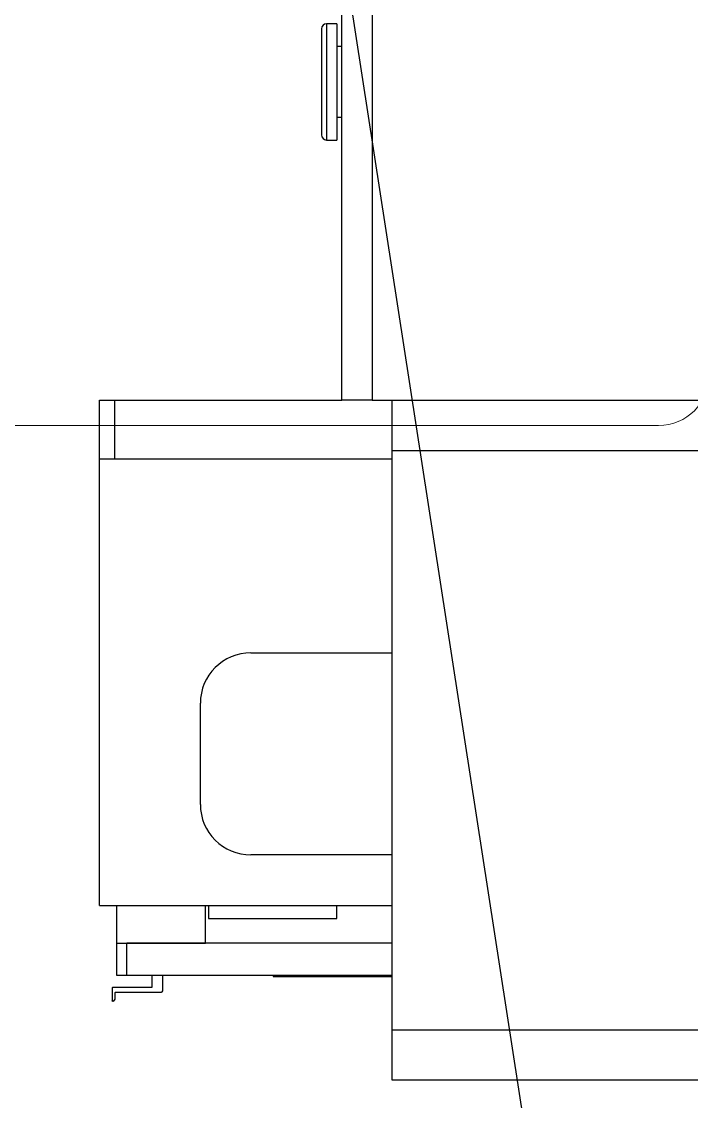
# Model space of a CAD drawing. Extents: x 500 to 100500, y -14500 to 21140.
# Drawn here: x 13947.6 to 14014, y -6957.9 to -6851.1 of the extents above; entities that cross this region are included whole.
import ezdxf

# ---------------------------------------------------------------- set-up
doc = ezdxf.new("R2010")
doc.units = 0
doc.linetypes.add('CENTER', pattern=[10.16, 6.35, -1.27, 1.27, -1.27])
doc.linetypes.add('SLD-Solid', pattern=[0])
doc.layers.get('0').update_dxf_attribs({"linetype": 'CONTINUOUS'})
doc.layers.add('Center', color=1, linetype='CENTER')
doc.layers.add('M06SMMF-001B', color=7, linetype='CONTINUOUS')
doc.layers.add('MODEL', color=7, linetype='SLD-Solid', lineweight=15)

# ---------------------------------------------------------------- blocks, each defined once
blk = doc.blocks.new('KA$C91237a23')
at = {"layer": 'MODEL', "color": 4}
blk.add_line((223, -154.4), (342.26, -154.4), dxfattribs=at)
blk.add_arc((223, -149.4), 5, 180, 270, dxfattribs=at)
blk = doc.blocks.new('KJVision R')
at = {"color": 2, "linetype": 'Continuous', "lineweight": 25}
blk.add_line((10434.9, -72338.14, 54.87), (10241.85, -71090.14, 54.87), dxfattribs=at)
blk = doc.blocks.new('probe card r')
at = {"color": 6}
for p, q in [((15416.3, -88398.25, 10.47), (15416.3, -88348.25, 10.47)), ((15419.3, -88348.25, 10.47), (15419.3, -88398.25, 10.47)), ((15415.8, -88361, 10.47), (15414.8, -88361, 10.47)), ((15414.8, -88361, 10.47), (15414.8, -88372.5, 10.47)), ((15415.8, -88361, 10.47), (15415.8, -88372.5, 10.47)), ((15414.3, -88361.5, 10.47), (15414.3, -88372, 10.47)), ((15416.3, -88363.25, 10.47), (15415.8, -88363.25, 10.47)), ((15415.8, -88370.25, 10.47), (15416.3, -88370.25, 10.47)), ((15414.8, -88372.5, 10.47), (15415.8, -88372.5, 10.47)), ((15392.3, -88404.05, 10.47), (15392.3, -88398.25, 10.47)), ((15392.3, -88398.25, 10.47), (15393.8, -88398.25, 10.47)), ((15393.8, -88398.25, 10.47), (15393.8, -88404.05, 10.47)), ((15393.8, -88398.25, 10.47), (15416.3, -88398.25, 10.47)), ((15419.3, -88398.25, 10.47), (15416.3, -88398.25, 10.47)), ((15419.3, -88398.25, 10.47), (15513.3, -88398.25, 10.47)), ((15421.3, -88403.25, 10.47), (15421.3, -88398.25, 10.47)), ((15421.3, -88460.55, 54.46), (15421.3, -88403.25, 10.47)), ((15511.3, -88403.25, 10.47), (15421.3, -88403.25, 10.47)), ((15392.3, -88448.25, 10.47), (15392.3, -88404.05, 10.47)), ((15392.3, -88404.05, 10.47), (15421.3, -88404.05, 10.47)), ((15393.8, -88404.05, 10.47), (15421.3, -88404.05, 10.47)), ((15407.3, -88423.25, 10.47), (15421.3, -88423.25, 10.47)), ((15402.3, -88438.25, 10.47), (15402.3, -88428.25, 10.47)), ((15421.3, -88443.25, 10.47), (15407.3, -88443.25, 10.47)), ((15392.3, -88448.25, 10.47), (15421.3, -88448.25, 10.47)), ((15394.02, -88451.99, 10.47), (15394.02, -88448.25, 10.47)), ((15402.8, -88451.99, 10.47), (15402.8, -88448.25, 10.47)), ((15403.1, -88448.25, 10.47), (15403.1, -88449.55, 10.47)), ((15415.8, -88449.55, 10.47), (15415.8, -88448.25, 10.47)), ((15403.1, -88449.55, 10.47), (15415.8, -88449.55, 10.47)), ((15394.02, -88451.99, 10.47), (15402.8, -88451.99, 10.47)), ((15394.02, -88455.19, 10.47), (15394.02, -88451.99, 10.47)), ((15395.02, -88455.19, 10.47), (15395.02, -88451.99, 10.47)), ((15421.3, -88451.99, 10.47), (15395.02, -88451.99, 10.47)), ((15395.02, -88455.19, 10.47), (15394.02, -88455.19, 10.47)), ((15421.3, -88455.19, 10.47), (15395.02, -88455.19, 10.47)), ((15397.45, -88455.2, 10.47), (15397.45, -88455.19, 10.47)), ((15398.61, -88455.2, 10.47), (15397.45, -88455.2, 10.47)), ((15397.48, -88455.2, 10.47), (15397.48, -88456.37, 10.47)), ((15398.58, -88456.72, 10.47), (15398.58, -88455.2, 10.47)), ((15398.61, -88455.2, 10.47), (15398.61, -88455.19, 10.47)), ((15409.52, -88455.2, 10.47), (15409.52, -88455.19, 10.47)), ((15409.52, -88455.2, 10.47), (15409.52, -88455.3, 10.47)), ((15421.3, -88455.2, 10.47), (15409.52, -88455.2, 10.47)), ((15412.52, -88455.2, 10.47), (15409.52, -88455.2, 10.47)), ((15412.52, -88455.2, 10.47), (15412.52, -88455.19, 10.47)), ((15413.52, -88455.2, 10.47), (15413.52, -88455.19, 10.47)), ((15413.52, -88455.2, 10.47), (15413.52, -88455.3, 10.47)), ((15413.52, -88455.2, 10.47), (15421.3, -88455.2, 10.47)), ((15416.52, -88455.2, 10.47), (15413.52, -88455.2, 10.47)), ((15416.52, -88455.2, 10.47), (15416.52, -88455.19, 10.47)), ((15417.52, -88455.2, 10.47), (15417.52, -88455.19, 10.47)), ((15417.52, -88455.2, 10.47), (15417.52, -88455.3, 10.47)), ((15421.3, -88455.2, 10.47), (15417.52, -88455.2, 10.47)), ((15420.52, -88455.2, 10.47), (15417.52, -88455.2, 10.47)), ((15420.52, -88455.2, 10.47), (15420.52, -88455.19, 10.47)), ((15409.52, -88455.3, 10.47), (15421.3, -88455.3, 10.47)), ((15421.3, -88455.3, 10.47), (15413.52, -88455.3, 10.47)), ((15417.52, -88455.3, 10.47), (15421.3, -88455.3, 10.47)), ((15393.58, -88456.42, 10.47), (15393.58, -88457.65, 10.47)), ((15397.48, -88456.37, 10.47), (15393.63, -88456.37, 10.47)), ((15393.84, -88456.9, 10.47), (15393.84, -88457.52, 10.47)), ((15393.89, -88456.85, 10.47), (15398.44, -88456.85, 10.47)), ((15393.64, -88457.75, 10.47), (15393.58, -88457.66, 10.47)), ((15393.84, -88457.52, 10.47), (15393.67, -88457.75, 10.47)), ((15421.3, -88465.55, 54.46), (15421.3, -88460.55, 54.46)), ((15421.3, -88460.55, 54.46), (15511.3, -88460.55, 54.46)), ((15511.3, -88465.55, 54.46), (15421.3, -88465.55, 54.46))]:
    blk.add_line(p, q, dxfattribs=at)
for centre, radius, start, end in [((15414.8, -88361.5, 10.47), 0.5, 90, 180), ((15414.8, -88372, 10.47), 0.5, 180, 270), ((15407.3, -88428.25, 10.47), 5, 90, 180), ((15407.3, -88438.25, 10.47), 5, 180, 270), ((15393.63, -88456.42, 10.47), 0.05, 90, 180), ((15393.89, -88456.9, 10.47), 0.05, 90, 180), ((15398.44, -88456.72, 10.47), 0.132, 270, 0), ((15393.59, -88457.65, 10.47), 0.01, 180, 217.1555), ((15393.65, -88457.74, 10.47), 0.01, 217.1555, 258.0576), ((15393.66, -88457.72, 10.47), 0.035, 258.0576, 281.9424), ((15393.66, -88457.74, 10.47), 0.01, 281.9424, 322.8445)]:
    blk.add_arc(centre, radius, start, end, dxfattribs=at)

msp = doc.modelspace()

# ---------------------------------------------------------------- block references
at = {"color": 0}
msp.add_blockref('probe card r', (-1436.96, 81509.71, -150.01), dxfattribs=at)
at = {"layer": 'Center'}
msp.add_blockref('KJVision R', (3566.82, 65350.1, -194.4), dxfattribs=at)
at = {"layer": 'M06SMMF-001B', "xscale": -1}
msp.add_blockref('KA$C91237a23', (14233.71, -6736.64, -79.04), dxfattribs=at)

doc.saveas('drawing.dxf')
